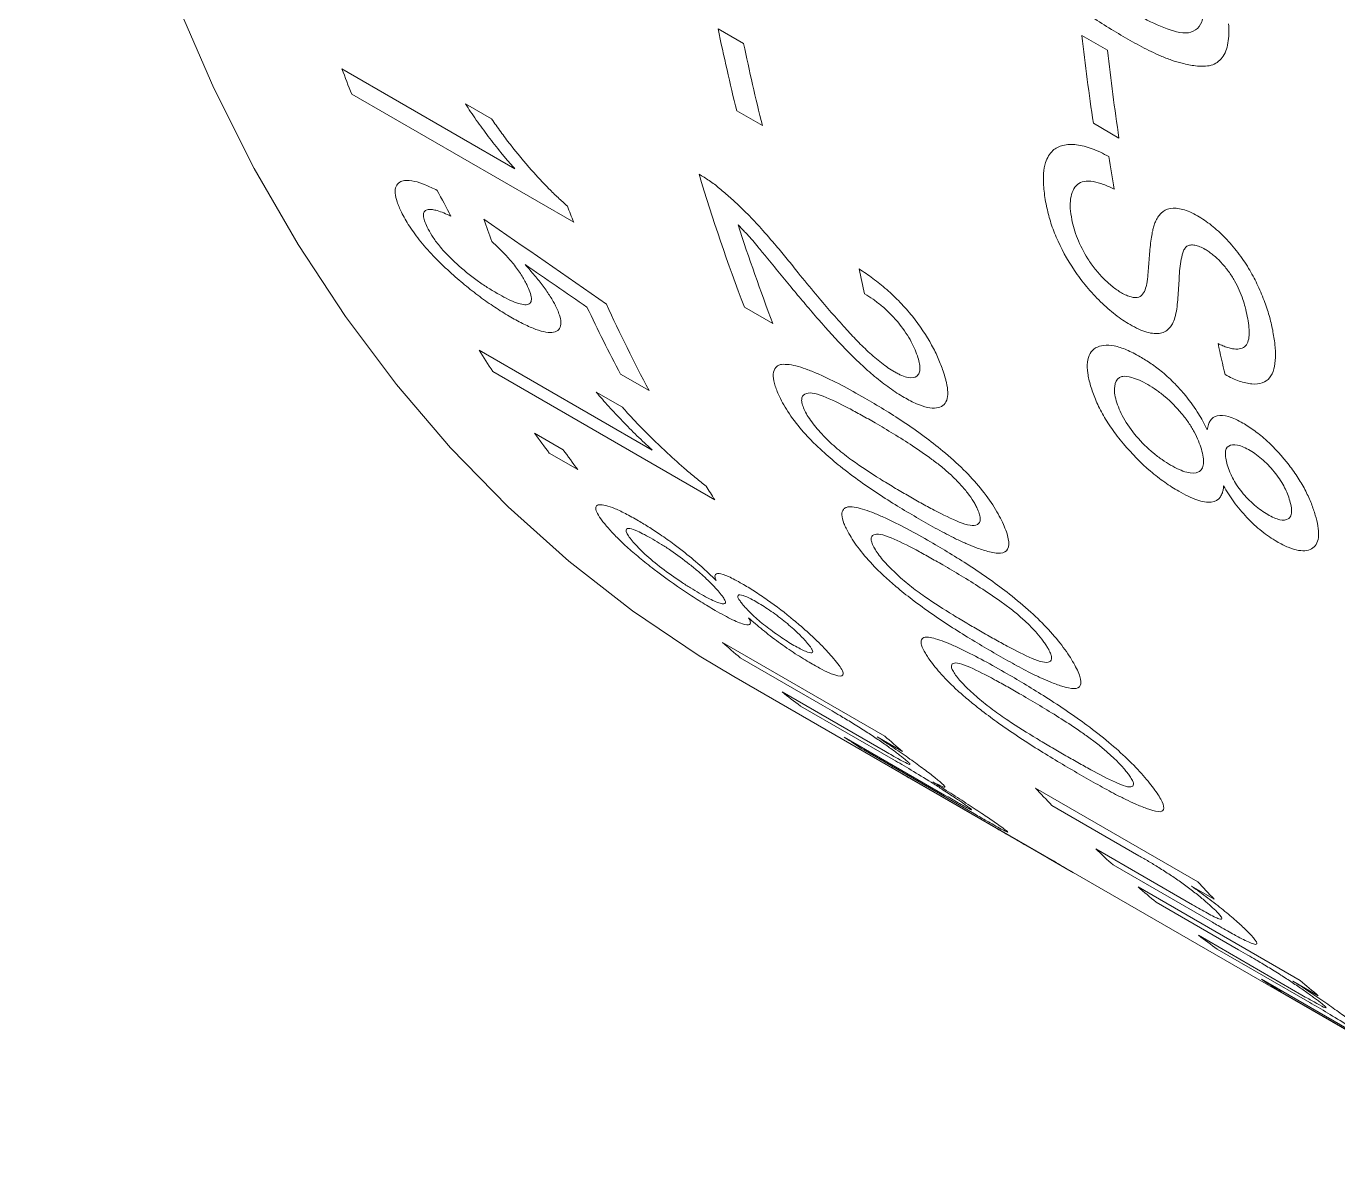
# Model space of a CAD drawing. Header units: millimetres. Extents: x 2 to 278, y 1 to 215.
# Drawn here: x 224.71 to 231.78, y 166.68 to 172.77 of the extents above; entities that cross this region are included whole.
import ezdxf

# ---------------------------------------------------------------- set-up
doc = ezdxf.new("R2010")
doc.units = ezdxf.units.MM

msp = doc.modelspace()

# ---------------------------------------------------------------- linework, layer by layer
at = {"color": 7, "linetype": 'Continuous', "lineweight": 18}
for p, q in [((228.4378, 172.7587), (228.576, 172.679)), ((230.3999, 172.7222), (230.5381, 172.6424)), ((226.4094, 172.5419), (227.3424, 172.0033)), ((227.6594, 171.7146), (226.462, 172.4058)), ((227.0753, 172.3544), (227.2168, 172.2727)), ((228.6768, 172.2365), (228.5386, 172.3162)), ((230.6004, 172.1694), (230.4622, 172.2492)), ((228.7338, 171.1681), (228.5803, 171.2567)), ((227.1504, 171.0241), (228.0834, 170.4855)), ((228.42, 170.2182), (227.2226, 170.9094)), ((228.0658, 170.8068), (227.9123, 170.8954)), ((227.7808, 170.7985), (227.9223, 170.7168)), ((227.4488, 170.5768), (227.6023, 170.4881)), ((227.6808, 170.3811), (227.5273, 170.4697)), ((228.4619, 169.4484), (229.3369, 168.9432)), ((229.0033, 169.1078), (228.5577, 169.365)), ((228.5223, 169.2637), (230.0971, 168.3546)), ((228.7831, 169.1814), (229.3412, 168.8591)), ((229.3825, 168.8169), (228.8833, 169.105)), ((229.119, 168.9375), (229.6601, 168.6251)), ((229.4327, 168.8599), (229.2962, 168.9387)), ((229.8214, 168.5232), (229.2237, 168.8682)), ((229.3723, 168.7749), (230.2473, 168.2698)), ((229.9258, 168.4536), (229.4801, 168.7108)), ((230.1501, 168.6626), (231.0251, 168.1575)), ((230.7077, 168.2979), (230.2385, 168.5687)), ((230.0971, 168.3546), (230.2604, 168.2604)), ((230.4751, 168.3342), (230.9975, 168.0326)), ((230.3551, 168.2057), (230.2186, 168.2845)), ((230.2604, 168.2604), (238.4888, 163.5102)), ((231.1041, 167.9386), (230.5687, 168.2477)), ((230.7033, 168.1291), (231.5783, 167.6239)), ((231.1135, 168.0636), (230.9914, 168.1341)), ((231.2459, 167.7904), (230.8002, 168.0476)), ((231.0285, 167.8683), (231.5866, 167.5461)), ((231.6291, 167.5057), (231.13, 167.7939)), ((231.3684, 167.6309), (231.9095, 167.3185)), ((231.6752, 167.5425), (231.5388, 167.6213)), ((232.0719, 167.2185), (231.4742, 167.5635))]:
    msp.add_line(p, q, dxfattribs=at)
at = {"color": 8, "linetype": 'Continuous', "lineweight": 18}
msp.add_line((230.2186, 168.2845), (230.2604, 168.2604), dxfattribs=at)
at = {"color": 7, "linetype": 'Continuous', "lineweight": 18, "flags": 128}
msp.add_lwpolyline([(224.7066, 176.5926), (224.7599, 176.014), (224.8344, 175.4505), (224.9301, 174.9032), (225.0466, 174.3729), (225.1839, 173.8605), (225.3417, 173.3668), (225.5198, 172.8926), (225.7178, 172.4387), (225.9355, 172.0058), (226.1725, 171.5946), (226.4285, 171.2058), (226.7029, 170.84), (226.9954, 170.4978), (227.3054, 170.1798), (227.6326, 169.8865), (227.9763, 169.6183), (228.3359, 169.3757), (228.5223, 169.2637)], dxfattribs=at)
at = {"color": 7, "linetype": 'Continuous', "lineweight": 18}
for centre, radius, start, end in [((240.2705, 175.2217), 12.0862, 191.75807, 193.90964), ((240.4086, 175.1419), 12.0862, 191.75807, 193.90964), ((244.3504, 174.3194), 14.0416, 186.53133, 188.47819), ((244.4886, 174.2396), 14.0416, 186.53133, 188.47819), ((235.5745, 176.0107), 9.7996, 200.73032, 201.58356), ((243.6424, 174.1682), 13.2636, 189.10543, 189.8725), ((238.2467, 174.9578), 10.3508, 196.7547, 200.95058), ((236.7399, 175.307), 9.7652, 201.03382, 201.58439), ((238.2758, 174.8245), 10.2186, 197.80017, 200.96632), ((235.8164, 174.9191), 8.774, 204.55103, 207.94964), ((235.6034, 174.9775), 8.7072, 205.29588, 207.95734), ((242.897, 173.676), 12.0498, 192.53638, 193.35413), ((233.8306, 175.1528), 7.8532, 211.71835, 212.70732), ((233.4328, 174.8829), 7.3723, 215.73908, 216.77061), ((233.5863, 174.7942), 7.3723, 215.73908, 216.77061), ((235.0083, 174.4491), 7.8299, 212.07021, 212.70812), ((232.7416, 174.2671), 6.4449, 228.39084, 229.51909), ((232.657, 174.1637), 6.3112, 232.13402, 233.27814), ((232.6114, 174.1001), 6.2329, 235.92246, 237.07614), ((233.6166, 173.762), 6.4449, 228.39084, 229.51909), ((232.5995, 174.0813), 6.2107, 238.69397, 239.8504), ((235.1176, 173.2507), 6.7622, 222.72613, 223.8188), ((234.9502, 173.0824), 6.5247, 226.69579, 227.81482), ((233.4745, 173.5762), 6.2107, 238.69397, 239.8504), ((235.9926, 172.7456), 6.7622, 222.72613, 223.8188), ((234.8696, 172.991), 6.4029, 229.40606, 230.53924), ((234.7962, 172.898), 6.2844, 233.16361, 234.31099), ((234.7603, 172.8461), 6.2212, 236.96075, 238.11588), ((235.7446, 172.4859), 6.4029, 229.40606, 230.53924)]:
    msp.add_arc(centre, radius, start, end, dxfattribs=at)
for points, knots in [([(230.6228, 172.7175), (230.5889, 172.7376), (230.521, 172.7777), (230.385, 172.8688), (230.2543, 172.9735), (230.1471, 173.0924), (230.0899, 173.1696), (230.0368, 173.2602), (230.0028, 173.3492), (229.9844, 173.4295), (229.9806, 173.4673), (229.9787, 173.4862)], [0, 0, 0, 0, 0.1252218, 0.2504293, 0.5000732, 0.6001106, 0.6751503, 0.7501743, 0.8748385, 0.9374123, 1, 1, 1, 1]), ([(230.6067, 172.8839), (230.631, 172.87), (230.6798, 172.8422), (230.7765, 172.7923), (230.8723, 172.7494), (230.962, 172.731), (231.0157, 172.7476), (231.0455, 172.7842), (231.0546, 172.8284), (231.0536, 172.8546), (231.0531, 172.8677)], [0, 0, 0, 0, 0.125261, 0.250513, 0.500699, 0.625666, 0.750416, 0.874899, 0.937434, 1, 1, 1, 1]), ([(231.1914, 172.7861), (231.1924, 172.7677), (231.1943, 172.731), (231.1876, 172.6652), (231.1629, 172.5971), (231.1006, 172.5544), (231.0204, 172.5557), (230.947, 172.5701), (230.8835, 172.5884), (230.8277, 172.6109), (230.7745, 172.6359), (230.7074, 172.6694), (230.6567, 172.6983), (230.6228, 172.7175)], [0, 0, 0, 0, 0.062586, 0.12514, 0.249851, 0.374359, 0.499262, 0.599384, 0.674492, 0.749599, 0.8122, 0.874798, 1, 1, 1, 1]), ([(227.3424, 172.0033), (227.3295, 172.0176), (227.3038, 172.0463), (227.2552, 172.1047), (227.1979, 172.1781), (227.1439, 172.2517), (227.1032, 172.3106), (227.0846, 172.3398), (227.0753, 172.3544)], [0, 0, 0, 0, 0.125009, 0.250007, 0.49998, 0.74998, 0.874987, 1, 1, 1, 1]), ([(227.2168, 172.2727), (227.2329, 172.2495), (227.2649, 172.2031), (227.3347, 172.1103), (227.421, 172.0066), (227.5093, 171.9117), (227.5745, 171.8471), (227.6084, 171.817), (227.6253, 171.802)], [0, 0, 0, 0, 0.1429313, 0.285834, 0.571434, 0.7856696, 0.8928253, 1, 1, 1, 1]), ([(230.2093, 171.8021), (230.2063, 171.8177), (230.2003, 171.849), (230.1951, 171.8939), (230.192, 171.9375), (230.1934, 171.9865), (230.2038, 172.0481), (230.2366, 172.1037), (230.2962, 172.1343), (230.3692, 172.1366), (230.4402, 172.1185), (230.4998, 172.0937), (230.5306, 172.0773), (230.546, 172.0692)], [0, 0, 0, 0, 0.062584, 0.125161, 0.187743, 0.250313, 0.350354, 0.500092, 0.621398, 0.74992, 0.874863, 0.93743, 1, 1, 1, 1]), ([(228.3354, 171.9739), (228.3444, 171.9687), (228.3624, 171.9583), (228.3902, 171.9399), (228.4183, 171.92), (228.4371, 171.9048), (228.4464, 171.8973)], [0, 0, 0, 0, 0.25003, 0.500013, 0.749983, 1, 1, 1, 1]), ([(226.7303, 171.7696), (226.7259, 171.7791), (226.717, 171.798), (226.7036, 171.8335), (226.6902, 171.8893), (226.7064, 171.9282), (226.7499, 171.9428), (226.7961, 171.9393), (226.8483, 171.9218), (226.8902, 171.9037), (226.9123, 171.8925), (226.9234, 171.8869)], [0, 0, 0, 0, 0.062659, 0.125303, 0.250465, 0.499323, 0.599467, 0.749515, 0.874701, 0.937342, 1, 1, 1, 1]), ([(228.4464, 171.8973), (228.4657, 171.8812), (228.5043, 171.8489), (228.5672, 171.7894), (228.6224, 171.7334), (228.6864, 171.6638), (228.7456, 171.5951), (228.8118, 171.5152), (228.8502, 171.4669), (228.8694, 171.4428)], [0, 0, 0, 0, 0.124993, 0.249984, 0.416601, 0.499955, 0.699922, 0.849958, 1, 1, 1, 1]), ([(230.5752, 171.894), (230.5555, 171.903), (230.5161, 171.9208), (230.4602, 171.9367), (230.411, 171.9386), (230.3739, 171.9211), (230.3511, 171.8871), (230.3378, 171.8435), (230.3359, 171.7904), (230.3426, 171.75), (230.346, 171.7298)], [0, 0, 0, 0, 0.125123, 0.250183, 0.37732, 0.49986, 0.624827, 0.749852, 0.874889, 1, 1, 1, 1]), ([(227.001, 171.4383), (226.9857, 171.4522), (226.9553, 171.4801), (226.8976, 171.5375), (226.8318, 171.6107), (226.7811, 171.6805), (226.7489, 171.7329), (226.7365, 171.7574), (226.7303, 171.7696)], [0, 0, 0, 0, 0.125155, 0.250246, 0.499992, 0.74973, 0.87484, 1, 1, 1, 1]), ([(226.9973, 171.7479), (226.9842, 171.7539), (226.9582, 171.7659), (226.9249, 171.7776), (226.8931, 171.785), (226.868, 171.7842), (226.8515, 171.7727), (226.8476, 171.7516), (226.8534, 171.7233), (226.8637, 171.7005), (226.8689, 171.689)], [0, 0, 0, 0, 0.125147, 0.250234, 0.3503, 0.500097, 0.62449, 0.749917, 0.874917, 1, 1, 1, 1]), ([(230.6605, 171.1626), (230.6473, 171.1706), (230.6209, 171.1867), (230.5672, 171.2257), (230.5002, 171.2848), (230.4245, 171.3662), (230.3359, 171.484), (230.2709, 171.6063), (230.2279, 171.7214), (230.2155, 171.7752), (230.2093, 171.8021)], [0, 0, 0, 0, 0.0626376, 0.1252329, 0.2502449, 0.3754696, 0.5002704, 0.7495794, 0.874756, 1, 1, 1, 1]), ([(230.7966, 171.7163), (230.801, 171.725), (230.8097, 171.7425), (230.8324, 171.7719), (230.8739, 171.7936), (230.9312, 171.7898), (230.9828, 171.7722), (231.0104, 171.7572), (231.0241, 171.7497)], [0, 0, 0, 0, 0.1252603, 0.2504575, 0.5001889, 0.7496635, 0.8747891, 1, 1, 1, 1]), ([(226.8689, 171.689), (226.8767, 171.6743), (226.8922, 171.6448), (226.9293, 171.5925), (226.9757, 171.54), (227.0459, 171.4721), (227.1202, 171.4125), (227.1937, 171.3627), (227.2289, 171.3418), (227.2465, 171.3314)], [0, 0, 0, 0, 0.125195, 0.250326, 0.393108, 0.500354, 0.749456, 0.874717, 1, 1, 1, 1]), ([(228.8417, 171.353), (228.8177, 171.3822), (228.7698, 171.4406), (228.7082, 171.5165), (228.6596, 171.575), (228.6227, 171.6187), (228.5864, 171.6591), (228.5597, 171.6868), (228.5464, 171.7007)], [0, 0, 0, 0, 0.250016, 0.500033, 0.647448, 0.750037, 0.875, 1, 1, 1, 1]), ([(230.346, 171.7298), (230.3496, 171.7134), (230.357, 171.6805), (230.3817, 171.6103), (230.4186, 171.5356), (230.4701, 171.4621), (230.5156, 171.4111), (230.5563, 171.3744), (230.5892, 171.3494), (230.6053, 171.3395), (230.6134, 171.3346)], [0, 0, 0, 0, 0.125244, 0.250459, 0.499878, 0.625003, 0.74978, 0.874786, 0.937372, 1, 1, 1, 1]), ([(230.7471, 171.3689), (230.7483, 171.3745), (230.7512, 171.3879), (230.7551, 171.4163), (230.7599, 171.4693), (230.7653, 171.5453), (230.7718, 171.6183), (230.7813, 171.6669), (230.7882, 171.6942), (230.7939, 171.7091), (230.7966, 171.7163)], [0, 0, 0, 0, 0.0530112, 0.1249953, 0.2500027, 0.5000231, 0.7500198, 0.8500236, 0.9284222, 1, 1, 1, 1]), ([(231.0241, 171.7497), (231.0365, 171.7421), (231.0614, 171.7269), (231.1117, 171.6895), (231.1737, 171.6323), (231.2427, 171.5531), (231.3008, 171.4677), (231.3477, 171.3799), (231.3841, 171.2941), (231.4122, 171.2102), (231.4236, 171.159), (231.4293, 171.1335)], [0, 0, 0, 0, 0.062577, 0.12511, 0.250003, 0.375377, 0.499723, 0.618751, 0.749785, 0.874863, 1, 1, 1, 1]), ([(227.4064, 171.3783), (227.4021, 171.3868), (227.3934, 171.4038), (227.372, 171.4401), (227.3391, 171.486), (227.2954, 171.5355), (227.256, 171.5762), (227.2308, 171.5994), (227.2181, 171.611)], [0, 0, 0, 0, 0.125184, 0.250306, 0.49982, 0.69975, 0.84987, 1, 1, 1, 1]), ([(230.9671, 171.5856), (230.9622, 171.5809), (230.9523, 171.5716), (230.9416, 171.5431), (230.9332, 171.5034), (230.9271, 171.4527), (230.9237, 171.3819), (230.9193, 171.3128), (230.9127, 171.2463), (230.9058, 171.2164), (230.9024, 171.2015)], [0, 0, 0, 0, 0.062409, 0.124896, 0.249878, 0.374895, 0.499925, 0.749973, 0.874995, 1, 1, 1, 1]), ([(231.065, 171.5687), (231.0553, 171.5739), (231.0358, 171.5844), (231.009, 171.5922), (230.985, 171.5937), (230.9731, 171.5883), (230.9671, 171.5856)], [0, 0, 0, 0, 0.250196, 0.500056, 0.749872, 1, 1, 1, 1]), ([(231.2925, 171.2064), (231.2888, 171.2235), (231.2824, 171.2534), (231.2635, 171.3162), (231.2367, 171.3819), (231.1921, 171.45), (231.1529, 171.4982), (231.1165, 171.5326), (231.0869, 171.5553), (231.0723, 171.5642), (231.065, 171.5687)], [0, 0, 0, 0, 0.143178, 0.250579, 0.499932, 0.6249, 0.749896, 0.874751, 0.937361, 1, 1, 1, 1]), ([(227.397, 171.4869), (227.4145, 171.4672), (227.4496, 171.4278), (227.4961, 171.3693), (227.5279, 171.3229), (227.5493, 171.2879), (227.5576, 171.2717), (227.5617, 171.2636)], [0, 0, 0, 0, 0.250053, 0.500011, 0.749872, 0.874923, 1, 1, 1, 1]), ([(227.3206, 171.2031), (227.308, 171.2105), (227.2827, 171.2254), (227.2305, 171.2585), (227.1632, 171.3049), (227.0948, 171.3578), (227.0407, 171.4029), (227.0142, 171.4265), (227.001, 171.4383)], [0, 0, 0, 0, 0.125084, 0.250143, 0.500045, 0.74988, 0.874928, 1, 1, 1, 1]), ([(228.8694, 171.4428), (228.9013, 171.4039), (228.981, 171.3067), (229.0845, 171.1868), (229.1794, 171.0834), (229.2476, 171.0157), (229.307, 170.9646), (229.3547, 170.9292), (229.3776, 170.9152), (229.3891, 170.9082)], [0, 0, 0, 0, 0.200107, 0.500191, 0.625228, 0.75019, 0.875039, 0.937527, 1, 1, 1, 1]), ([(229.1994, 171.4632), (229.2239, 171.4467), (229.2729, 171.4137), (229.3477, 171.3533), (229.4205, 171.2841), (229.5099, 171.1828), (229.5803, 171.0757), (229.6274, 170.9787), (229.6438, 170.9341), (229.6521, 170.9118)], [0, 0, 0, 0, 0.125282, 0.250492, 0.375597, 0.500626, 0.749478, 0.87471, 1, 1, 1, 1]), ([(227.2465, 171.3314), (227.263, 171.3221), (227.2961, 171.3036), (227.3563, 171.2761), (227.4055, 171.2651), (227.4295, 171.2802), (227.4332, 171.3043), (227.4249, 171.3379), (227.4126, 171.3648), (227.4064, 171.3783)], [0, 0, 0, 0, 0.125323, 0.250612, 0.499465, 0.624425, 0.74947, 0.874682, 1, 1, 1, 1]), ([(229.4419, 170.77), (229.429, 170.7777), (229.4031, 170.7931), (229.3499, 170.8295), (229.2837, 170.8805), (229.2037, 170.9522), (229.1006, 171.0538), (229.003, 171.1628), (228.9099, 171.2711), (228.8645, 171.3257), (228.8417, 171.353)], [0, 0, 0, 0, 0.062529, 0.125042, 0.249923, 0.36732, 0.499883, 0.749835, 0.874916, 1, 1, 1, 1]), ([(230.6134, 171.3346), (230.6225, 171.3297), (230.6407, 171.3199), (230.6745, 171.3082), (230.7104, 171.3074), (230.7352, 171.3316), (230.7431, 171.3564), (230.7471, 171.3689)], [0, 0, 0, 0, 0.125306, 0.250501, 0.499754, 0.749556, 1, 1, 1, 1]), ([(227.5617, 171.2636), (227.5663, 171.2537), (227.5756, 171.2341), (227.588, 171.1988), (227.5955, 171.1475), (227.5603, 171.1121), (227.4785, 171.1254), (227.4031, 171.1588), (227.3568, 171.1826), (227.3327, 171.1963), (227.3206, 171.2031)], [0, 0, 0, 0, 0.06274, 0.125454, 0.250698, 0.499853, 0.749178, 0.874523, 0.937254, 1, 1, 1, 1]), ([(229.5128, 170.9946), (229.5077, 171.0084), (229.4974, 171.036), (229.4673, 171.0962), (229.4218, 171.1621), (229.3656, 171.2239), (229.3199, 171.2654), (229.2735, 171.301), (229.2437, 171.3192), (229.2287, 171.3283)], [0, 0, 0, 0, 0.125322, 0.250555, 0.499425, 0.623576, 0.749504, 0.874685, 1, 1, 1, 1]), ([(230.9024, 171.2015), (230.8982, 171.1897), (230.8909, 171.1691), (230.8739, 171.1446), (230.8538, 171.1258), (230.8163, 171.1113), (230.7659, 171.1155), (230.7075, 171.1369), (230.6762, 171.154), (230.6605, 171.1626)], [0, 0, 0, 0, 0.1430398, 0.2503154, 0.3754561, 0.5005456, 0.7497662, 0.8748329, 1, 1, 1, 1]), ([(231.1345, 171.0604), (231.1434, 171.0563), (231.1611, 171.048), (231.1907, 171.0376), (231.2385, 171.0258), (231.2806, 171.0366), (231.2996, 171.0754), (231.3036, 171.1142), (231.3012, 171.1581), (231.2954, 171.1903), (231.2925, 171.2064)], [0, 0, 0, 0, 0.071648, 0.143285, 0.250648, 0.498934, 0.624061, 0.749315, 0.874619, 1, 1, 1, 1]), ([(231.4293, 171.1335), (231.434, 171.107), (231.4433, 171.0541), (231.4468, 170.9598), (231.4287, 170.8826), (231.3758, 170.8443), (231.319, 170.8394), (231.2619, 170.8522), (231.2119, 170.8729), (231.186, 170.8862), (231.173, 170.8928)], [0, 0, 0, 0, 0.125272, 0.250496, 0.499692, 0.623541, 0.749681, 0.874728, 0.937349, 1, 1, 1, 1]), ([(230.4473, 170.833), (230.4441, 170.8446), (230.4378, 170.8679), (230.4294, 170.9121), (230.428, 170.9616), (230.4415, 171.0089), (230.4825, 171.0493), (230.5513, 171.0584), (230.6295, 171.0323), (230.6771, 171.0105), (230.7018, 170.9967), (230.7142, 170.9898)], [0, 0, 0, 0, 0.062672, 0.125328, 0.250503, 0.376088, 0.500681, 0.749558, 0.874683, 0.937333, 1, 1, 1, 1]), ([(229.3891, 170.9082), (229.3959, 170.9045), (229.4094, 170.8969), (229.4349, 170.8852), (229.4755, 170.8723), (229.5081, 170.8784), (229.5243, 170.9014), (229.5282, 170.9265), (229.5241, 170.9582), (229.5166, 170.9825), (229.5128, 170.9946)], [0, 0, 0, 0, 0.062669, 0.125324, 0.250348, 0.499228, 0.624335, 0.749491, 0.874718, 1, 1, 1, 1]), ([(230.7142, 170.9898), (230.734, 170.9778), (230.7737, 170.9538), (230.8376, 170.9049), (230.8978, 170.8497), (230.9632, 170.7776), (231.0117, 170.7116), (231.0512, 170.6456), (231.0672, 170.6135), (231.0769, 170.5943)], [0, 0, 0, 0, 0.143014, 0.285986, 0.449162, 0.571664, 0.785473, 0.871302, 1, 1, 1, 1]), ([(228.7642, 170.7854), (228.7597, 170.7959), (228.7509, 170.8168), (228.7382, 170.8559), (228.7322, 170.8985), (228.7437, 170.9275), (228.7613, 170.9429), (228.774, 170.9466), (228.7804, 170.9484)], [0, 0, 0, 0, 0.125149, 0.250256, 0.500117, 0.749804, 0.874877, 1, 1, 1, 1]), ([(228.7804, 170.9484), (228.7938, 170.9486), (228.8205, 170.9491), (228.8698, 170.9372), (228.9234, 170.9197), (229, 170.8882), (229.1021, 170.8386), (229.1869, 170.7907), (229.2294, 170.7668)], [0, 0, 0, 0, 0.124967, 0.249956, 0.36913, 0.499967, 0.749938, 1, 1, 1, 1]), ([(229.6521, 170.9118), (229.6566, 170.8978), (229.6635, 170.8768), (229.6729, 170.8379), (229.6792, 170.7956), (229.6738, 170.7523), (229.6458, 170.7147), (229.5895, 170.7066), (229.5198, 170.7304), (229.4764, 170.7505), (229.4534, 170.7635), (229.4419, 170.77)], [0, 0, 0, 0, 0.083556, 0.125337, 0.250566, 0.37762, 0.500845, 0.749606, 0.874686, 0.937335, 1, 1, 1, 1]), ([(230.7562, 170.8393), (230.7409, 170.8476), (230.7104, 170.8641), (230.6639, 170.8803), (230.6262, 170.8866), (230.59, 170.8747), (230.5763, 170.8414), (230.5752, 170.7948), (230.5822, 170.7663), (230.5857, 170.7521)], [0, 0, 0, 0, 0.125248, 0.25049, 0.417075, 0.500534, 0.74954, 0.874757, 1, 1, 1, 1]), ([(231.045, 170.4905), (231.0403, 170.5052), (231.0308, 170.5345), (231.0077, 170.5833), (230.9768, 170.634), (230.9256, 170.701), (230.8645, 170.7628), (230.802, 170.8112), (230.7714, 170.8299), (230.7562, 170.8393)], [0, 0, 0, 0, 0.125247, 0.250418, 0.376929, 0.500578, 0.749556, 0.874765, 1, 1, 1, 1]), ([(228.0834, 170.4855), (228.0693, 170.4984), (228.041, 170.5244), (227.9869, 170.5767), (227.9222, 170.6423), (227.8606, 170.7078), (227.8136, 170.7599), (227.7917, 170.7857), (227.7808, 170.7985)], [0, 0, 0, 0, 0.125009, 0.250007, 0.49998, 0.74998, 0.874987, 1, 1, 1, 1]), ([(229.521, 170.1154), (229.487, 170.1354), (229.4188, 170.1753), (229.2792, 170.2631), (229.1401, 170.3603), (229.0165, 170.4648), (228.9467, 170.5308), (228.8765, 170.6064), (228.8228, 170.6783), (228.7848, 170.7416), (228.771, 170.7708), (228.7642, 170.7854)], [0, 0, 0, 0, 0.1252218, 0.2504293, 0.5000732, 0.6001106, 0.6751503, 0.7501743, 0.8748385, 0.9374123, 1, 1, 1, 1]), ([(229.2849, 170.6328), (229.2606, 170.6467), (229.2121, 170.6745), (229.117, 170.7258), (229.0247, 170.771), (228.943, 170.7979), (228.9027, 170.7909), (228.8867, 170.7675), (228.8903, 170.7356), (228.8983, 170.7157), (228.9023, 170.7057)], [0, 0, 0, 0, 0.125248, 0.250486, 0.500655, 0.625638, 0.750376, 0.874921, 0.937437, 1, 1, 1, 1]), ([(229.2294, 170.7668), (229.2634, 170.7468), (229.3315, 170.7069), (229.4386, 170.6385), (229.5453, 170.5645), (229.6554, 170.4789), (229.7601, 170.385), (229.858, 170.2791), (229.9188, 170.1935), (229.9563, 170.1293), (229.97, 170.1), (229.9769, 170.0853)], [0, 0, 0, 0, 0.125213, 0.250405, 0.383987, 0.500651, 0.631942, 0.750227, 0.874851, 0.937417, 1, 1, 1, 1]), ([(230.9229, 170.2635), (230.9104, 170.2709), (230.8855, 170.2857), (230.8345, 170.3204), (230.7439, 170.3904), (230.6431, 170.4935), (230.5596, 170.6014), (230.509, 170.6829), (230.4706, 170.7611), (230.455, 170.809), (230.4473, 170.833)], [0, 0, 0, 0, 0.062665, 0.125313, 0.250415, 0.499306, 0.625241, 0.749546, 0.874744, 1, 1, 1, 1]), ([(227.9223, 170.7168), (227.9408, 170.6962), (227.9778, 170.6551), (228.057, 170.5723), (228.1531, 170.4791), (228.2494, 170.3929), (228.3196, 170.3337), (228.3554, 170.3057), (228.3733, 170.2918)], [0, 0, 0, 0, 0.142931, 0.285834, 0.571434, 0.78567, 0.892825, 1, 1, 1, 1]), ([(228.9023, 170.7057), (228.9075, 170.695), (228.9179, 170.6737), (228.9425, 170.6377), (228.9719, 170.6006), (229.0175, 170.5512), (229.0806, 170.4908), (229.186, 170.411), (229.2876, 170.345), (229.3868, 170.2844), (229.4355, 170.2561), (229.4599, 170.2419)], [0, 0, 0, 0, 0.062533, 0.125005, 0.187504, 0.250019, 0.374697, 0.49961, 0.749645, 0.874817, 1, 1, 1, 1]), ([(230.5857, 170.7521), (230.5906, 170.7373), (230.6002, 170.7079), (230.6308, 170.6439), (230.6914, 170.5577), (230.7695, 170.4813), (230.8329, 170.4329), (230.8637, 170.4142), (230.879, 170.4048)], [0, 0, 0, 0, 0.125484, 0.250934, 0.499895, 0.749101, 0.874522, 1, 1, 1, 1]), ([(229.6964, 170.35), (229.679, 170.3654), (229.6442, 170.3961), (229.5735, 170.4498), (229.4866, 170.51), (229.3845, 170.5744), (229.3181, 170.6133), (229.2849, 170.6328)], [0, 0, 0, 0, 0.124919, 0.249924, 0.499825, 0.749887, 1, 1, 1, 1]), ([(231.0769, 170.5943), (231.0786, 170.6042), (231.0818, 170.6226), (231.0952, 170.6532), (231.1261, 170.6769), (231.1789, 170.6726), (231.2286, 170.6533), (231.2552, 170.6388), (231.2685, 170.6316)], [0, 0, 0, 0, 0.135728, 0.250537, 0.500088, 0.749511, 0.87469, 1, 1, 1, 1]), ([(231.2685, 170.6316), (231.2792, 170.6253), (231.3004, 170.6126), (231.3438, 170.5824), (231.42, 170.5199), (231.5022, 170.4289), (231.5689, 170.3344), (231.6092, 170.2638), (231.6397, 170.1962), (231.6529, 170.1552), (231.6594, 170.1347)], [0, 0, 0, 0, 0.062675, 0.125329, 0.250423, 0.499208, 0.622224, 0.749495, 0.874709, 1, 1, 1, 1]), ([(230.879, 170.4048), (230.8944, 170.3964), (230.925, 170.3796), (230.9801, 170.3602), (231.0242, 170.3604), (231.0497, 170.3829), (231.0575, 170.4112), (231.0563, 170.4474), (231.0488, 170.4762), (231.045, 170.4905)], [0, 0, 0, 0, 0.125264, 0.250456, 0.499309, 0.623393, 0.74952, 0.874734, 1, 1, 1, 1]), ([(231.3075, 170.4837), (231.2956, 170.4901), (231.2718, 170.5031), (231.2291, 170.5172), (231.1868, 170.5141), (231.1721, 170.4799), (231.1757, 170.4405), (231.1814, 170.4183), (231.1845, 170.4062)], [0, 0, 0, 0, 0.125482, 0.250892, 0.499942, 0.749012, 0.863795, 1, 1, 1, 1]), ([(231.5218, 170.2126), (231.5179, 170.2249), (231.5106, 170.2474), (231.4888, 170.2959), (231.4475, 170.3607), (231.3906, 170.4221), (231.3426, 170.4618), (231.3192, 170.4764), (231.3075, 170.4837)], [0, 0, 0, 0, 0.137304, 0.250861, 0.500036, 0.749292, 0.874559, 1, 1, 1, 1]), ([(229.8381, 170.1665), (229.8349, 170.1732), (229.8286, 170.1867), (229.8119, 170.2157), (229.7843, 170.255), (229.7434, 170.3036), (229.7121, 170.3345), (229.6964, 170.35)], [0, 0, 0, 0, 0.1251937, 0.2503258, 0.5000419, 0.7498785, 1, 1, 1, 1]), ([(231.1845, 170.4062), (231.1887, 170.3934), (231.1961, 170.3708), (231.2181, 170.3226), (231.2601, 170.2587), (231.3186, 170.1984), (231.3671, 170.1596), (231.3906, 170.1452), (231.4024, 170.138)], [0, 0, 0, 0, 0.143349, 0.250886, 0.499989, 0.749269, 0.87454, 1, 1, 1, 1]), ([(231.1647, 170.2937), (231.1642, 170.2869), (231.1633, 170.2731), (231.1576, 170.2527), (231.1439, 170.2216), (231.1036, 170.1987), (231.0363, 170.2099), (230.9736, 170.2355), (230.9398, 170.2542), (230.9229, 170.2635)], [0, 0, 0, 0, 0.071625, 0.143241, 0.250629, 0.500036, 0.749509, 0.87471, 1, 1, 1, 1]), ([(231.4519, 169.9926), (231.4386, 170.0006), (231.412, 170.0167), (231.3569, 170.0576), (231.2881, 170.1206), (231.2289, 170.193), (231.1901, 170.2508), (231.1732, 170.2794), (231.1647, 170.2937)], [0, 0, 0, 0, 0.125287, 0.250468, 0.499798, 0.749428, 0.874673, 1, 1, 1, 1]), ([(229.4599, 170.2419), (229.4842, 170.228), (229.5328, 170.2001), (229.6279, 170.1487), (229.7202, 170.1027), (229.8004, 170.076), (229.8405, 170.0809), (229.8551, 170.1043), (229.8503, 170.1365), (229.8422, 170.1565), (229.8381, 170.1665)], [0, 0, 0, 0, 0.1252605, 0.2505133, 0.5006988, 0.6256661, 0.7504162, 0.8748986, 0.9374343, 1, 1, 1, 1]), ([(231.4024, 170.138), (231.414, 170.1318), (231.4373, 170.1192), (231.4788, 170.1057), (231.5091, 170.1086), (231.5272, 170.1272), (231.5322, 170.148), (231.5308, 170.1776), (231.5252, 170.1995), (231.5218, 170.2126)], [0, 0, 0, 0, 0.125301, 0.250407, 0.499406, 0.599563, 0.749535, 0.849736, 1, 1, 1, 1]), ([(227.8411, 170.0701), (227.8345, 170.0779), (227.8213, 170.0935), (227.799, 170.1224), (227.7807, 170.1532), (227.7751, 170.1796), (227.794, 170.196), (227.8462, 170.1872), (227.918, 170.1541), (227.9636, 170.1303), (227.9882, 170.1163), (228.0005, 170.1093)], [0, 0, 0, 0, 0.062672, 0.125328, 0.250503, 0.376088, 0.500681, 0.749558, 0.874683, 0.937333, 1, 1, 1, 1]), ([(229.1437, 170.0357), (229.1385, 170.0453), (229.1281, 170.0644), (229.1121, 170.1), (229.1023, 170.1384), (229.1103, 170.1636), (229.1254, 170.1763), (229.137, 170.1788), (229.1428, 170.1801)], [0, 0, 0, 0, 0.125149, 0.250256, 0.500117, 0.749804, 0.874877, 1, 1, 1, 1]), ([(229.1428, 170.1801), (229.1554, 170.1795), (229.1806, 170.1782), (229.2283, 170.1646), (229.2806, 170.1458), (229.356, 170.113), (229.4572, 170.0625), (229.5419, 170.0145), (229.5843, 169.9904)], [0, 0, 0, 0, 0.124967, 0.249956, 0.36913, 0.499967, 0.749938, 1, 1, 1, 1]), ([(231.6594, 170.1347), (231.6647, 170.1149), (231.6751, 170.0753), (231.6787, 170.0241), (231.6706, 169.9831), (231.6414, 169.9467), (231.5883, 169.9366), (231.5239, 169.9565), (231.4837, 169.9749), (231.4625, 169.9867), (231.4519, 169.9926)], [0, 0, 0, 0, 0.125263, 0.25045, 0.377143, 0.50071, 0.749606, 0.874702, 0.937338, 1, 1, 1, 1]), ([(228.4228, 169.621), (228.4103, 169.6283), (228.3852, 169.643), (228.3323, 169.6755), (228.2352, 169.738), (228.118, 169.8221), (228.0129, 169.9054), (227.9435, 169.9656), (227.885, 170.0213), (227.8558, 170.0539), (227.8411, 170.0701)], [0, 0, 0, 0, 0.062665, 0.125313, 0.250415, 0.499306, 0.625241, 0.749546, 0.874744, 1, 1, 1, 1]), ([(228.0857, 170.0055), (228.0706, 170.014), (228.0404, 170.031), (227.9976, 170.0511), (227.9652, 170.0633), (227.9404, 170.0638), (227.941, 170.0463), (227.9565, 170.018), (227.9721, 169.9991), (227.9799, 169.9896)], [0, 0, 0, 0, 0.125248, 0.25049, 0.417075, 0.500534, 0.74954, 0.874757, 1, 1, 1, 1]), ([(228.0005, 170.1093), (228.0205, 170.0975), (228.0605, 170.0739), (228.1285, 170.0294), (228.1957, 169.9817), (228.2728, 169.9222), (228.3343, 169.8703), (228.3887, 169.8206), (228.4127, 169.7972), (228.4271, 169.7832)], [0, 0, 0, 0, 0.1430141, 0.2859865, 0.4491617, 0.5716637, 0.7854727, 0.8713015, 1, 1, 1, 1]), ([(229.9769, 170.0853), (229.9828, 170.0713), (229.9947, 170.0431), (230.0077, 169.9943), (230.0063, 169.9465), (229.9664, 169.9236), (229.8992, 169.9363), (229.8338, 169.9578), (229.7756, 169.9808), (229.7226, 170.0058), (229.671, 170.0323), (229.6055, 170.0671), (229.5548, 170.0961), (229.521, 170.1154)], [0, 0, 0, 0, 0.0625861, 0.1251404, 0.2498508, 0.3743595, 0.4992625, 0.5993841, 0.6744918, 0.7495993, 0.8121995, 0.8747983, 1, 1, 1, 1]), ([(227.9799, 169.9896), (227.989, 169.9796), (228.007, 169.9595), (228.0541, 169.914), (228.1331, 169.8485), (228.2225, 169.7849), (228.2901, 169.7414), (228.3212, 169.723), (228.3367, 169.7139)], [0, 0, 0, 0, 0.125484, 0.250934, 0.499895, 0.749101, 0.874522, 1, 1, 1, 1]), ([(228.4379, 169.7267), (228.429, 169.7367), (228.4111, 169.7566), (228.3756, 169.7917), (228.3332, 169.8298), (228.269, 169.8825), (228.1988, 169.9343), (228.132, 169.9781), (228.1011, 169.9964), (228.0857, 170.0055)], [0, 0, 0, 0, 0.125247, 0.250418, 0.376929, 0.500578, 0.749556, 0.874765, 1, 1, 1, 1]), ([(229.9249, 169.3929), (229.8908, 169.4128), (229.8226, 169.4526), (229.6822, 169.5396), (229.5412, 169.6347), (229.4141, 169.7352), (229.3416, 169.7982), (229.2678, 169.8696), (229.2098, 169.9368), (229.1676, 169.9954), (229.1517, 170.0222), (229.1437, 170.0357)], [0, 0, 0, 0, 0.125222, 0.250429, 0.500073, 0.600111, 0.67515, 0.750174, 0.874838, 0.937412, 1, 1, 1, 1]), ([(229.6497, 169.867), (229.6254, 169.8809), (229.5769, 169.9087), (229.4822, 169.9604), (229.3907, 170.0065), (229.311, 170.0355), (229.2737, 170.0318), (229.2609, 170.012), (229.2675, 169.9833), (229.2771, 169.9651), (229.2819, 169.9559)], [0, 0, 0, 0, 0.1252482, 0.2504864, 0.5006548, 0.6256384, 0.750376, 0.8749212, 0.9374369, 1, 1, 1, 1]), ([(229.5843, 169.9904), (229.6184, 169.9705), (229.6866, 169.9307), (229.7943, 169.8629), (229.9022, 169.7903), (230.0143, 169.7068), (230.1223, 169.6165), (230.225, 169.5157), (230.2908, 169.4356), (230.3326, 169.376), (230.3485, 169.3491), (230.3564, 169.3356)], [0, 0, 0, 0, 0.125213, 0.250405, 0.383987, 0.500651, 0.631942, 0.750227, 0.874851, 0.937417, 1, 1, 1, 1]), ([(229.2819, 169.9559), (229.2878, 169.9461), (229.2997, 169.9266), (229.3266, 169.893), (229.358, 169.8582), (229.406, 169.8114), (229.4716, 169.7538), (229.579, 169.6762), (229.6813, 169.611), (229.7809, 169.5509), (229.8296, 169.5226), (229.854, 169.5084)], [0, 0, 0, 0, 0.062533, 0.125005, 0.187504, 0.250019, 0.374697, 0.49961, 0.749645, 0.874817, 1, 1, 1, 1]), ([(230.0657, 169.589), (230.0477, 169.6038), (230.0119, 169.6334), (229.9399, 169.6858), (229.852, 169.7449), (229.7494, 169.8087), (229.6829, 169.8476), (229.6497, 169.867)], [0, 0, 0, 0, 0.1249192, 0.2499236, 0.4998253, 0.749887, 1, 1, 1, 1]), ([(228.4271, 169.7832), (228.425, 169.7889), (228.4212, 169.7996), (228.4213, 169.8158), (228.438, 169.824), (228.4818, 169.8101), (228.5284, 169.7873), (228.5547, 169.7725), (228.5678, 169.7651)], [0, 0, 0, 0, 0.135728, 0.250537, 0.500088, 0.749511, 0.87469, 1, 1, 1, 1]), ([(228.3367, 169.7139), (228.3519, 169.7053), (228.3822, 169.6882), (228.4328, 169.6637), (228.4677, 169.6533), (228.4798, 169.6608), (228.476, 169.6759), (228.4621, 169.6979), (228.446, 169.7171), (228.4379, 169.7267)], [0, 0, 0, 0, 0.1252636, 0.2504561, 0.4993087, 0.6233932, 0.7495202, 0.8747343, 1, 1, 1, 1]), ([(228.6498, 169.664), (228.6381, 169.6706), (228.6146, 169.6839), (228.5755, 169.702), (228.5428, 169.7093), (228.543, 169.6915), (228.5597, 169.6667), (228.572, 169.6519), (228.5787, 169.6438)], [0, 0, 0, 0, 0.125482, 0.250892, 0.499942, 0.749012, 0.863795, 1, 1, 1, 1]), ([(228.5678, 169.7651), (228.5785, 169.7588), (228.5999, 169.7463), (228.645, 169.718), (228.7276, 169.6623), (228.8247, 169.5875), (228.9107, 169.5141), (228.9675, 169.4615), (229.0154, 169.4131), (229.0403, 169.3852), (229.0528, 169.3713)], [0, 0, 0, 0, 0.062675, 0.125329, 0.250423, 0.499208, 0.622224, 0.749495, 0.874709, 1, 1, 1, 1]), ([(228.5787, 169.6438), (228.5867, 169.6351), (228.6005, 169.6197), (228.6351, 169.5856), (228.6912, 169.5376), (228.7593, 169.4881), (228.8116, 169.4537), (228.8354, 169.4396), (228.8474, 169.4326)], [0, 0, 0, 0, 0.143349, 0.250886, 0.499989, 0.749269, 0.87454, 1, 1, 1, 1]), ([(228.9157, 169.4498), (228.9082, 169.4582), (228.8945, 169.4734), (228.8601, 169.508), (228.8045, 169.5571), (228.7377, 169.6076), (228.6856, 169.6427), (228.6618, 169.6569), (228.6498, 169.664)], [0, 0, 0, 0, 0.137304, 0.250861, 0.500036, 0.749292, 0.874559, 1, 1, 1, 1]), ([(228.603, 169.5808), (228.6051, 169.5768), (228.6093, 169.5689), (228.6122, 169.5582), (228.6126, 169.5432), (228.5891, 169.5395), (228.5319, 169.5624), (228.4731, 169.5925), (228.4396, 169.6115), (228.4228, 169.621)], [0, 0, 0, 0, 0.071625, 0.143241, 0.250629, 0.500036, 0.749509, 0.87471, 1, 1, 1, 1]), ([(228.9392, 169.3356), (228.9258, 169.3434), (228.8989, 169.3592), (228.8405, 169.3963), (228.7632, 169.4495), (228.6902, 169.5061), (228.6386, 169.5494), (228.6149, 169.5703), (228.603, 169.5808)], [0, 0, 0, 0, 0.125287, 0.250468, 0.499798, 0.749428, 0.874673, 1, 1, 1, 1]), ([(230.2175, 169.4166), (230.2139, 169.4228), (230.2066, 169.4352), (230.1879, 169.4621), (230.158, 169.4988), (230.1146, 169.5447), (230.082, 169.5743), (230.0657, 169.589)], [0, 0, 0, 0, 0.125194, 0.250326, 0.500042, 0.749879, 1, 1, 1, 1]), ([(229.854, 169.5084), (229.8783, 169.4945), (229.927, 169.4666), (230.0216, 169.4148), (230.1132, 169.3679), (230.1913, 169.3389), (230.2286, 169.3405), (230.2399, 169.3603), (230.2321, 169.3892), (230.2224, 169.4075), (230.2175, 169.4166)], [0, 0, 0, 0, 0.125261, 0.250513, 0.500699, 0.625666, 0.750416, 0.874899, 0.937434, 1, 1, 1, 1]), ([(228.8474, 169.4326), (228.8588, 169.4262), (228.8818, 169.4133), (228.9196, 169.3955), (228.9425, 169.3901), (228.9503, 169.397), (228.9468, 169.4084), (228.9352, 169.4265), (228.923, 169.4411), (228.9157, 169.4498)], [0, 0, 0, 0, 0.125301, 0.250407, 0.499406, 0.599563, 0.749535, 0.849736, 1, 1, 1, 1]), ([(229.5809, 169.3522), (229.5749, 169.3609), (229.563, 169.3782), (229.544, 169.4101), (229.5304, 169.444), (229.5349, 169.4652), (229.5476, 169.4751), (229.5582, 169.4764), (229.5635, 169.477)], [0, 0, 0, 0, 0.125149, 0.250256, 0.500117, 0.749804, 0.874877, 1, 1, 1, 1]), ([(229.5635, 169.477), (229.5754, 169.4755), (229.5991, 169.4726), (229.6453, 169.4572), (229.6963, 169.4369), (229.7704, 169.4027), (229.8708, 169.3512), (229.9554, 169.303), (229.9978, 169.2789)], [0, 0, 0, 0, 0.124967, 0.249956, 0.36913, 0.499967, 0.749938, 1, 1, 1, 1]), ([(229.0528, 169.3713), (229.0639, 169.3581), (229.0862, 169.3317), (229.1073, 169.3002), (229.1156, 169.2777), (229.1056, 169.2631), (229.0673, 169.2701), (229.0093, 169.2971), (228.9708, 169.3176), (228.9498, 169.3296), (228.9392, 169.3356)], [0, 0, 0, 0, 0.125263, 0.25045, 0.377143, 0.50071, 0.749606, 0.874702, 0.937338, 1, 1, 1, 1]), ([(230.3855, 168.7381), (230.3514, 168.7579), (230.2831, 168.7977), (230.142, 168.8837), (229.9993, 168.9767), (229.8688, 169.073), (229.7937, 169.1327), (229.7163, 169.1999), (229.6543, 169.2621), (229.608, 169.3157), (229.59, 169.34), (229.5809, 169.3522)], [0, 0, 0, 0, 0.1252218, 0.2504293, 0.5000732, 0.6001106, 0.6751503, 0.7501743, 0.8748385, 0.9374123, 1, 1, 1, 1]), ([(230.3564, 169.3356), (230.3634, 169.3227), (230.3775, 169.2969), (230.3947, 169.2528), (230.3983, 169.2106), (230.3633, 169.1932), (230.2988, 169.209), (230.2352, 169.2325), (230.1781, 169.2568), (230.1257, 169.2824), (230.0744, 169.3093), (230.0093, 169.3445), (229.9586, 169.3735), (229.9249, 169.3929)], [0, 0, 0, 0, 0.0625861, 0.1251404, 0.2498508, 0.3743595, 0.4992625, 0.5993841, 0.6744918, 0.7495993, 0.8121995, 0.8747983, 1, 1, 1, 1]), ([(230.0727, 169.1666), (230.0484, 169.1806), (230, 169.2084), (229.9055, 169.2605), (229.8149, 169.3075), (229.7371, 169.3388), (229.7026, 169.3385), (229.693, 169.3224), (229.7025, 169.2972), (229.7136, 169.2807), (229.7191, 169.2725)], [0, 0, 0, 0, 0.125248, 0.250486, 0.500655, 0.625638, 0.750376, 0.874921, 0.937437, 1, 1, 1, 1]), ([(229.9978, 169.2789), (230.0319, 169.259), (230.1001, 169.2193), (230.2084, 169.1522), (230.3175, 169.0809), (230.4317, 168.9999), (230.5428, 168.9132), (230.6502, 168.8179), (230.7208, 168.7434), (230.7667, 168.6888), (230.7847, 168.6644), (230.7937, 168.6521)], [0, 0, 0, 0, 0.125213, 0.250405, 0.383987, 0.500651, 0.631942, 0.750227, 0.874851, 0.937417, 1, 1, 1, 1]), ([(229.7191, 169.2725), (229.7258, 169.2636), (229.7392, 169.2458), (229.7682, 169.2148), (229.8017, 169.1824), (229.8519, 169.1385), (229.9199, 169.0838), (230.0293, 169.0085), (230.1323, 168.9443), (230.2322, 168.8845), (230.281, 168.8562), (230.3054, 168.8421)], [0, 0, 0, 0, 0.062533, 0.125005, 0.187504, 0.250019, 0.374697, 0.49961, 0.749645, 0.874817, 1, 1, 1, 1]), ([(230.493, 168.8937), (230.4745, 168.9079), (230.4376, 168.9364), (230.3645, 168.9873), (230.2756, 169.0452), (230.1725, 169.1084), (230.106, 169.1472), (230.0727, 169.1666)], [0, 0, 0, 0, 0.124919, 0.249924, 0.499825, 0.749887, 1, 1, 1, 1]), ([(229.4403, 168.8224), (229.4345, 168.8271), (229.4228, 168.8365), (229.3938, 168.8584), (229.3511, 168.8895), (229.2922, 168.9304), (229.2265, 168.9737), (229.1601, 169.0152), (229.1021, 169.05), (229.0498, 169.0808), (229.0197, 169.0983), (229.0033, 169.1078)], [0, 0, 0, 0, 0.062594, 0.125144, 0.250025, 0.375315, 0.499538, 0.642334, 0.785354, 0.883431, 1, 1, 1, 1]), ([(229.2962, 168.9387), (229.3113, 168.9288), (229.3415, 168.909), (229.4015, 168.8688), (229.4743, 168.8187), (229.5384, 168.7724), (229.5808, 168.7404), (229.5981, 168.7267), (229.6068, 168.7199)], [0, 0, 0, 0, 0.125204, 0.250351, 0.500162, 0.749689, 0.874802, 1, 1, 1, 1]), ([(229.3412, 168.8591), (229.3537, 168.852), (229.3767, 168.8388), (229.4192, 168.815), (229.4538, 168.7966), (229.4737, 168.7888), (229.474, 168.7921), (229.4669, 168.7998), (229.4563, 168.8092), (229.4463, 168.8175), (229.4403, 168.8224)], [0, 0, 0, 0, 0.13581, 0.250606, 0.500086, 0.60012, 0.749513, 0.821057, 0.892661, 1, 1, 1, 1]), ([(230.6546, 168.7331), (230.6505, 168.7387), (230.6423, 168.7499), (230.6217, 168.7745), (230.5895, 168.8085), (230.5437, 168.8516), (230.5099, 168.8797), (230.493, 168.8937)], [0, 0, 0, 0, 0.125194, 0.250326, 0.500042, 0.749879, 1, 1, 1, 1]), ([(229.7711, 168.5724), (229.7649, 168.5767), (229.7526, 168.5854), (229.7235, 168.6053), (229.6868, 168.6298), (229.638, 168.6616), (229.5702, 168.705), (229.4956, 168.7504), (229.4293, 168.7897), (229.3981, 168.8078), (229.3825, 168.8169)], [0, 0, 0, 0, 0.0716019, 0.1431969, 0.2859859, 0.3718536, 0.5004576, 0.7494159, 0.8746772, 1, 1, 1, 1]), ([(230.3054, 168.8421), (230.3297, 168.8281), (230.3783, 168.8002), (230.4726, 168.748), (230.5634, 168.7002), (230.6396, 168.6688), (230.674, 168.667), (230.6822, 168.6829), (230.6715, 168.7083), (230.6603, 168.7248), (230.6546, 168.7331)], [0, 0, 0, 0, 0.125261, 0.250513, 0.500699, 0.625666, 0.750416, 0.874899, 0.937434, 1, 1, 1, 1]), ([(229.6068, 168.7199), (229.6147, 168.7135), (229.6304, 168.7008), (229.6538, 168.6805), (229.6676, 168.6648), (229.6508, 168.6691), (229.6233, 168.682), (229.6048, 168.6917), (229.5955, 168.6965)], [0, 0, 0, 0, 0.125355, 0.250618, 0.500046, 0.749439, 0.874663, 1, 1, 1, 1]), ([(230.7937, 168.6521), (230.8017, 168.6405), (230.8178, 168.6173), (230.8392, 168.578), (230.8477, 168.5418), (230.8173, 168.53), (230.7554, 168.5492), (230.6935, 168.5747), (230.6375, 168.6004), (230.5857, 168.6267), (230.5348, 168.6541), (230.4699, 168.6896), (230.4193, 168.7187), (230.3855, 168.7381)], [0, 0, 0, 0, 0.0625861, 0.1251404, 0.2498508, 0.3743595, 0.4992625, 0.5993841, 0.6744918, 0.7495993, 0.8121995, 0.8747983, 1, 1, 1, 1]), ([(229.5955, 168.6965), (229.6118, 168.6863), (229.6443, 168.6658), (229.709, 168.6247), (229.7881, 168.5736), (229.8585, 168.527), (229.905, 168.4954), (229.9243, 168.482), (229.934, 168.4753)], [0, 0, 0, 0, 0.125211, 0.250371, 0.50018, 0.74971, 0.874809, 1, 1, 1, 1]), ([(229.6601, 168.6251), (229.6846, 168.611), (229.7214, 168.5898), (229.7658, 168.5646), (229.7935, 168.5496), (229.8066, 168.544), (229.8039, 168.548), (229.791, 168.5582), (229.7777, 168.5677), (229.7711, 168.5724)], [0, 0, 0, 0, 0.250473, 0.37567, 0.500472, 0.642936, 0.78552, 0.892742, 1, 1, 1, 1]), ([(229.934, 168.4753), (229.9459, 168.4669), (229.9699, 168.4501), (229.9942, 168.4322), (230.0039, 168.4233), (229.9925, 168.4266), (229.9453, 168.4524), (229.8901, 168.4837), (229.8551, 168.5037), (229.8326, 168.5167), (229.8214, 168.5232)], [0, 0, 0, 0, 0.125315, 0.250504, 0.378751, 0.500639, 0.749267, 0.849531, 0.92476, 1, 1, 1, 1]), ([(231.1222, 168.0013), (231.1111, 168.0119), (231.0889, 168.0331), (231.0431, 168.072), (230.9904, 168.1138), (230.9335, 168.1562), (230.8734, 168.1968), (230.816, 168.2333), (230.7596, 168.2677), (230.725, 168.2878), (230.7077, 168.2979)], [0, 0, 0, 0, 0.125016, 0.250007, 0.374959, 0.499624, 0.614784, 0.749635, 0.874799, 1, 1, 1, 1]), ([(230.9914, 168.1341), (231.0064, 168.1233), (231.0365, 168.1018), (231.0954, 168.0583), (231.165, 168.004), (231.2228, 167.9549), (231.2613, 167.92), (231.2776, 167.9044), (231.2857, 167.8966)], [0, 0, 0, 0, 0.12518, 0.250285, 0.499954, 0.749693, 0.874817, 1, 1, 1, 1]), ([(230.9975, 168.0326), (231.0113, 168.0247), (231.0389, 168.0088), (231.078, 167.987), (231.1146, 167.9676), (231.1512, 167.9517), (231.16, 167.9569), (231.1449, 167.9781), (231.1298, 167.9935), (231.1222, 168.0013)], [0, 0, 0, 0, 0.1255214, 0.2510054, 0.3764261, 0.5014759, 0.7493801, 0.8746105, 1, 1, 1, 1]), ([(231.2426, 167.8602), (231.233, 167.8655), (231.2115, 167.8772), (231.1748, 167.898), (231.1382, 167.919), (231.1143, 167.9327), (231.1041, 167.9386)], [0, 0, 0, 0, 0.222352, 0.499947, 0.785684, 1, 1, 1, 1]), ([(231.2857, 167.8966), (231.2948, 167.8876), (231.3129, 167.8696), (231.3313, 167.8482), (231.3428, 167.8315), (231.3454, 167.8209), (231.3372, 167.8177), (231.3148, 167.8248), (231.2824, 167.8395), (231.2559, 167.8533), (231.2426, 167.8602)], [0, 0, 0, 0, 0.125084, 0.250171, 0.3749396, 0.5002749, 0.6246076, 0.74991, 0.8749341, 1, 1, 1, 1]), ([(231.6846, 167.5075), (231.6787, 167.5121), (231.6668, 167.5213), (231.6376, 167.5428), (231.5946, 167.5734), (231.5353, 167.6138), (231.4694, 167.6567), (231.4028, 167.6979), (231.3447, 167.7327), (231.2924, 167.7634), (231.2623, 167.7809), (231.2459, 167.7904)], [0, 0, 0, 0, 0.062594, 0.125144, 0.250025, 0.375315, 0.499538, 0.642334, 0.785354, 0.883431, 1, 1, 1, 1]), ([(231.5388, 167.6213), (231.5539, 167.6115), (231.5843, 167.5919), (231.6445, 167.5521), (231.7177, 167.5025), (231.7823, 167.457), (231.8251, 167.4256), (231.8426, 167.4122), (231.8514, 167.4056)], [0, 0, 0, 0, 0.125204, 0.250351, 0.500162, 0.749689, 0.874802, 1, 1, 1, 1]), ([(231.5866, 167.5461), (231.5991, 167.539), (231.6221, 167.5257), (231.6646, 167.5019), (231.6991, 167.4833), (231.7188, 167.4752), (231.7189, 167.4782), (231.7116, 167.4856), (231.7008, 167.4947), (231.6907, 167.5027), (231.6846, 167.5075)], [0, 0, 0, 0, 0.1358095, 0.2506063, 0.5000855, 0.6001196, 0.7495132, 0.8210573, 0.892661, 1, 1, 1, 1]), ([(232.0193, 167.2639), (232.0131, 167.2681), (232.0007, 167.2765), (231.9713, 167.296), (231.9343, 167.3201), (231.8852, 167.3515), (231.8171, 167.3943), (231.7424, 167.4395), (231.6759, 167.4786), (231.6447, 167.4967), (231.6291, 167.5057)], [0, 0, 0, 0, 0.071602, 0.143197, 0.285986, 0.371854, 0.500458, 0.749416, 0.874677, 1, 1, 1, 1])]:
    msp.add_open_spline(points, degree=3, knots=knots, dxfattribs=at)
for points in [[(226.9234, 171.8869), (226.9477, 171.8403), (226.9724, 171.794), (226.9973, 171.7479)], [(227.1748, 171.732), (227.3949, 171.579), (227.6152, 171.4261), (227.8356, 171.2735)], [(227.2181, 171.611), (227.2034, 171.651), (227.189, 171.6914), (227.1748, 171.732)], [(227.731, 171.2569), (227.6196, 171.3335), (227.5083, 171.4102), (227.397, 171.4869)], [(229.2287, 171.3283), (229.2187, 171.373), (229.2089, 171.4179), (229.1994, 171.4632)]]:
    msp.add_open_spline(points, degree=3, dxfattribs=at)
at = {"color": 8, "linetype": 'Continuous', "lineweight": 18}
msp.add_open_spline([(230.0971, 168.3547), (230.077, 168.3663), (230.0148, 168.4022), (229.9617, 168.4328), (229.9258, 168.4536)], degree=3, knots=[0, 0, 0, 0, 0.322779, 1, 1, 1, 1], dxfattribs=at)

doc.saveas('drawing.dxf')
